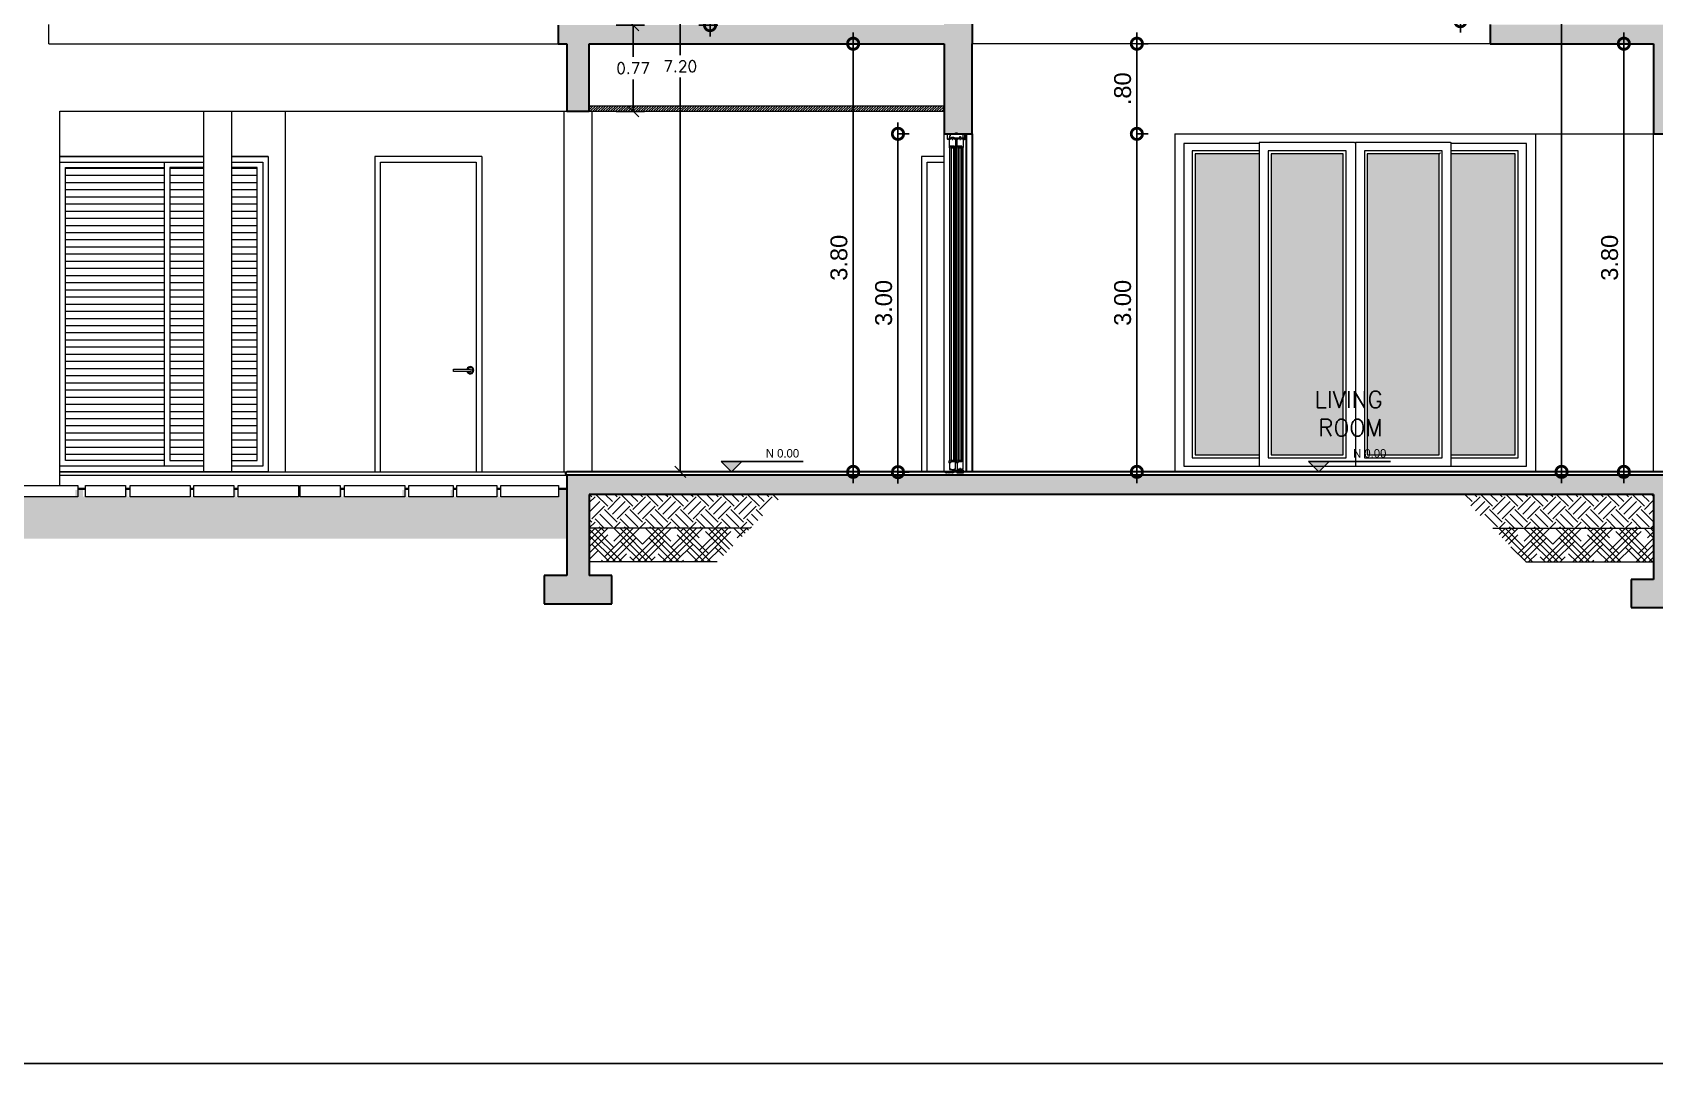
# Model space of a CAD drawing. Header units: metres. Extents: x -44 to 358, y -286 to 66.
# Drawn here: x 79.37 to 93.77, y -58.51 to -49.36 of the extents above; entities that cross this region are included whole.
import ezdxf

# ---------------------------------------------------------------- set-up
doc = ezdxf.new("R2010")
doc.units = ezdxf.units.M
doc.header["$LTSCALE"] = 0.3
doc.header["$PDMODE"] = 3
doc.linetypes.add('CONTINU', pattern=[0])
for name, color, linetype, lineweight in [('A-FLOR', 253, 'Continuous', 0), ('A-WALL', 7, 'Continuous', 30), ('corte', 7, 'Continuous', 30), ('PLF 01', 252, 'Continuous', 9), ('SE-2', 252, 'Continuous', 9), ('SE-3', 253, 'Continuous', 5)]:
    doc.layers.add(name, color=color, linetype=linetype, lineweight=lineweight)
for name, color, linetype in [('DIMENSIONES', 7, 'Continuous'), ('DIMTEXTO', 4, 'Continuous'), ('TEXTOS', 4, 'Continuous')]:
    doc.layers.add(name, color=color, linetype=linetype)
doc.layers.add('PUERTA', color=2, linetype='Continuous', plot=False)
doc.layers.add('RELLENO SECCION', color=8, linetype='Continuous', lineweight=0, transparency=0.4)
doc.styles.add('ESC100-2mm', font='arial.ttf', dxfattribs={"height": 0.15})
doc.styles.add('SMPLEX', font='simplex.shx')
doc.dimstyles.new('DIM-50', dxfattribs={"dimscale": 0.5, "dimtxt": 0.2, "dimasz": 0.2, "dimexe": 0.2, "dimexo": 0.2, "dimgap": 0.1, "dimtad": 0, "dimtih": 1, "dimtoh": 1, "dimzin": 0, "dimdsep": 46, "dimtxsty": 'SMPLEX', "dimblk1": 'OBLIQUE', "dimblk2": 'OBLIQUE', "dimsah": 1, "dimcen": 0.2, "dimclrd": 4, "dimclre": 4, "dimclrt": 4, "dimadec": 0, "dimazin": 0, "dimtfac": 1, "dimtmove": 0, "dimatfit": 3, "dimldrblk": 'OPEN30', "dimfxl": 0.3, "dimfxlon": 1, "dimtfill": 1, "dimtolj": 1, "dimtzin": 0, "dimarcsym": 0})
doc.dimstyles.new('DIMS100', dxfattribs={"dimtxt": 0.15, "dimasz": 0.2, "dimexe": 0.1, "dimexo": 0.1, "dimgap": 0.05, "dimtad": 2, "dimzin": 4, "dimdsep": 46, "dimtxsty": 'ESC100-2mm', "dimblk": 'DOTSMALL', "dimcen": 0.1, "dimdle": 0.1, "dimclrd": 256, "dimclre": 256, "dimclrt": 1, "dimadec": 0, "dimazin": 0, "dimtfac": 1, "dimtix": 1, "dimtmove": 2, "dimatfit": 3, "dimfxl": 1, "dimtolj": 1, "dimtzin": 0, "dimlwd": -1, "dimarcsym": 0})
pattern_1 = [(45, (-938.961473, -48.96231), (0.0841899011, 0.1403165019), [0.635, -0.3175]), (135, (-938.961473, -48.96231), (0.0841899011, -0.1403165019), [0.635, -0.3175])]
pattern_2 = [(45, (-938.96147, -48.96231), (1e-17, 0.224506403), [0.15875, -0.15875]), (45, (-939.00357, -48.92021), (1e-17, 0.224506403), [0.15875, -0.15875]), (45, (-939.04566, -48.87812), (1e-17, 0.224506403), [0.15875, -0.15875]), (135, (-939.04566, -48.85006), (-0.224506403, 1e-17), [0.15875, -0.15875]), (135, (-939.00357, -48.80796), (-0.224506403, 1e-17), [0.15875, -0.15875]), (135, (-938.96147, -48.76587), (-0.224506403, 1e-17), [0.15875, -0.15875])]

# ---------------------------------------------------------------- blocks, each defined once
blk = doc.blocks.new('Fenton Door Base01')
blk.add_lwpolyline([(50, 66), (50, 58), (54, 57), (54, 1), (52, 0), (47, 0), (47, 6), (44, 6), (44, 0), (10, 0), (10, 6), (7, 6), (7, 0), (1, 0), (0, 1), (0, 82), (1, 84), (9, 86), (10, 86), (11, 86), (11, 68), (34, 68), (50, 66)], close=True)
blk = doc.blocks.new('Fenton Door Base02')
blk.add_lwpolyline([(24, 0), (10, 0), (10, 6), (7, 6), (7, 0), (1, 0), (0, 1), (0, 82), (1, 84), (9, 86), (10, 86), (11, 86), (11, 68), (34, 68), (50, 66), (50, 58), (54, 57), (54, 1), (52, 0), (47, 0), (47, 6), (44, 6), (44, 0), (30, 0), (30, 10), (24, 10)], close=True)
blk = doc.blocks.new('Fenton Door Jamb03')
blk.add_lwpolyline([(84, 1), (86, 9), (86, 10), (86, 11), (68, 11), (68, 52), (67, 54), (1, 54), (0, 52), (0, 47), (6, 47), (6, 44), (0, 44), (0, 30), (10, 30), (10, 24), (0, 24), (0, 10), (6, 10), (6, 7), (0, 7), (0, 1), (1, 0), (82, 0)], close=True)
blk = doc.blocks.new('Fenton Bead')
at = {"color": 7}
blk.add_lwpolyline([(2, 12, -0.341999), (0, 11), (0, 11), (0, 1), (1, 0), (18, 0), (18, 0), (15, 13, 0.339454), (13, 14), (4, 14, 0.341999)], format="xyb", close=True, dxfattribs=at)
blk = doc.blocks.new('Fenton Door Drip')
at = {"ltscale": 20}
blk.add_lwpolyline([(19, -9), (19, -22, -0.414138), (17, -24), (15, -24, -0.414214), (14, -22), (14, -17), (0, -15), (0, 0), (15, -4, -0.339454)], format="xyb", close=True, dxfattribs=at)
blk = doc.blocks.new('Fenton Casing Head')
blk.add_lwpolyline([(54, 34), (54, 30), (66, 30), (66, 34), (118, 34), (120, 33), (120, 26), (114, 26), (114, 14), (120, 14), (120, 2), (118, 0), (102, 0), (102, 4), (83, 4), (83, 0), (30, 0), (30, 10), (24, 10), (24, 0), (2, 0), (0, 2), (0, 33), (2, 34), (54, 34)])
blk = doc.blocks.new('Fenton Casing Head Strip')
blk.add_lwpolyline([(16, 16), (0, 19), (0, 12), (-4, 12), (-4, 0), (0, 0), (0, -15), (4, -15), (11, -30, 0.802585), (17, -28), (17, 15)], format="xyb", close=True)
blk = doc.blocks.new('INDI.PISO')
blk.add_hatch(color=256).paths.add_polyline_path([(0, 0), (0.183, 0), (0.092, -0.092)])
blk.add_line((0.183, 0), (0.728, 0))
blk.add_lwpolyline([(0, 0), (0.183, 0), (0.092, -0.092), (0, 0)])
blk = doc.blocks.new('_DotSmall')
at = {"layer": 'PUERTA', "color": 0, "linetype": 'Continuous', "const_width": 0.5}
blk.add_lwpolyline([(-0.0625, 0, 1), (0.0625, 0, 1)], format="xyb", close=True, dxfattribs=at)
blk = doc.blocks.new('*D1069')
at = {"layer": 'DEFPOINTS', "color": 0, "transparency": 16777216}
for p in [(340.356, 29.127), (340.341, 25.327), (340.356, 25.327)]:
    blk.add_point(p, dxfattribs=at)
at = {"layer": 'DIMENSIONES', "transparency": 16777216}
blk.add_line((340.341, 29.227), (340.341, 25.227), dxfattribs=at)
at = {"layer": 'DIMENSIONES', "transparency": 16777216, "xscale": 0.2, "yscale": 0.2, "zscale": 0.2}
for p, rotation in [((340.341, 29.127), 90), ((340.341, 25.327), 270)]:
    blk.add_blockref('_DotSmall', p, dxfattribs=dict(at, rotation=rotation))
at = {"layer": 'DIMENSIONES', "color": 5, "transparency": 16777216, "insert": (340.215, 27.227), "char_height": 0.15, "attachment_point": 5, "rotation": 90, "style": 'ESC100-2mm'}
blk.add_mtext('\\A1;3.80', dxfattribs=at)
blk = doc.blocks.new('*D1073')
at = {"layer": 'DEFPOINTS', "color": 0, "transparency": 16777216}
for p in [(334.555, 28.327), (333.896, 25.324), (334.269, 25.324)]:
    blk.add_point(p, dxfattribs=at)
at = {"layer": 'DIMENSIONES', "transparency": 16777216}
blk.add_line((333.896, 28.427), (333.896, 25.224), dxfattribs=at)
at = {"layer": 'DIMENSIONES', "lineweight": -2, "transparency": 16777216}
for p, q in [((333.996, 28.327), (333.896, 28.327)), ((333.996, 25.324), (333.896, 25.324))]:
    blk.add_line(p, q, dxfattribs=at)
at = {"layer": 'DIMENSIONES', "transparency": 16777216, "xscale": 0.2, "yscale": 0.2, "zscale": 0.2}
for p, rotation in [((333.896, 28.327), 90), ((333.896, 25.324), 270)]:
    blk.add_blockref('_DotSmall', p, dxfattribs=dict(at, rotation=rotation))
at = {"layer": 'DIMENSIONES', "color": 5, "transparency": 16777216, "insert": (333.769, 26.826), "char_height": 0.15, "attachment_point": 5, "rotation": 90, "style": 'ESC100-2mm'}
blk.add_mtext('\\A1;3.00', dxfattribs=at)
blk = doc.blocks.new('*D1074')
at = {"layer": 'DEFPOINTS', "color": 0, "transparency": 16777216}
for p in [(333.498, 29.127), (333.498, 25.327), (333.498, 25.327)]:
    blk.add_point(p, dxfattribs=at)
at = {"layer": 'DIMENSIONES', "transparency": 16777216}
blk.add_line((333.498, 29.227), (333.498, 25.227), dxfattribs=at)
at = {"layer": 'DIMENSIONES', "transparency": 16777216, "xscale": 0.2, "yscale": 0.2, "zscale": 0.2}
for p, rotation in [((333.498, 29.127), 90), ((333.498, 25.327), 270)]:
    blk.add_blockref('_DotSmall', p, dxfattribs=dict(at, rotation=rotation))
at = {"layer": 'DIMENSIONES', "color": 5, "transparency": 16777216, "insert": (333.372, 27.227), "char_height": 0.15, "attachment_point": 5, "rotation": 90, "style": 'ESC100-2mm'}
blk.add_mtext('\\A1;3.80', dxfattribs=at)
blk = doc.blocks.new('*D1076')
at = {"layer": 'DEFPOINTS', "color": 0, "transparency": 16777216}
for p in [(340.807, 35.732), (339.926, 25.327), (352.73, 25.327)]:
    blk.add_point(p, dxfattribs=at)
at = {"layer": 'DIMENSIONES', "lineweight": -2, "transparency": 16777216}
for p, q in [((352.63, 35.732), (352.73, 35.732)), ((352.63, 25.327), (352.73, 25.327))]:
    blk.add_line(p, q, dxfattribs=at)
at = {"layer": 'DIMENSIONES', "transparency": 16777216}
blk.add_line((352.73, 35.832), (352.73, 25.227), dxfattribs=at)
at = {"layer": 'DIMENSIONES', "transparency": 16777216, "xscale": 0.2, "yscale": 0.2, "zscale": 0.2}
for p, rotation in [((352.73, 35.732), 90), ((352.73, 25.327), 270)]:
    blk.add_blockref('_DotSmall', p, dxfattribs=dict(at, rotation=rotation))
at = {"layer": 'DIMENSIONES', "color": 5, "transparency": 16777216, "insert": (352.857, 30.529), "char_height": 0.15, "attachment_point": 5, "rotation": 90, "style": 'ESC100-2mm'}
blk.add_mtext('\\A1;10.40', dxfattribs=at)
blk = doc.blocks.new('*D1077')
at = {"layer": 'DEFPOINTS', "color": 0, "transparency": 16777216}
for p in [(339.878, 35.582), (339.788, 25.327), (339.878, 25.327)]:
    blk.add_point(p, dxfattribs=at)
at = {"layer": 'DIMENSIONES', "transparency": 16777216}
blk.add_line((339.788, 35.682), (339.788, 25.227), dxfattribs=at)
at = {"layer": 'DIMENSIONES', "transparency": 16777216, "xscale": 0.2, "yscale": 0.2, "zscale": 0.2}
for p, rotation in [((339.788, 35.582), 90), ((339.788, 25.327), 270)]:
    blk.add_blockref('_DotSmall', p, dxfattribs=dict(at, rotation=rotation))
at = {"layer": 'DIMENSIONES', "color": 5, "transparency": 16777216, "insert": (339.662, 30.454), "char_height": 0.15, "attachment_point": 5, "rotation": 90, "style": 'ESC100-2mm'}
blk.add_mtext('\\A1;10.25', dxfattribs=at)
blk = doc.blocks.new('*D1087')
at = {"layer": 'DEFPOINTS', "color": 0, "transparency": 16777216}
for p in [(339.246, 30.227), (338.89, 29.327), (339.246, 29.327)]:
    blk.add_point(p, dxfattribs=at)
at = {"layer": 'DIMENSIONES', "transparency": 16777216}
blk.add_line((338.89, 30.327), (338.89, 29.227), dxfattribs=at)
at = {"layer": 'DIMENSIONES', "lineweight": -2, "transparency": 16777216}
for p, q in [((338.99, 30.227), (338.89, 30.227)), ((338.99, 29.327), (338.89, 29.327))]:
    blk.add_line(p, q, dxfattribs=at)
at = {"layer": 'DIMENSIONES', "transparency": 16777216, "xscale": 0.2, "yscale": 0.2, "zscale": 0.2}
for p, rotation in [((338.89, 30.227), 90), ((338.89, 29.327), 270)]:
    blk.add_blockref('_DotSmall', p, dxfattribs=dict(at, rotation=rotation))
at = {"layer": 'DIMENSIONES', "color": 5, "transparency": 16777216, "insert": (338.764, 29.777), "char_height": 0.15, "attachment_point": 5, "rotation": 90, "style": 'ESC100-2mm'}
blk.add_mtext('\\A1;.90', dxfattribs=at)
blk = doc.blocks.new('*D1089')
at = {"layer": 'DEFPOINTS', "color": 0, "transparency": 16777216}
for p in [(336.355, 28.327), (336.017, 25.327), (336.355, 25.327)]:
    blk.add_point(p, dxfattribs=at)
at = {"layer": 'DIMENSIONES', "transparency": 16777216}
blk.add_line((336.017, 28.427), (336.017, 25.227), dxfattribs=at)
at = {"layer": 'DIMENSIONES', "lineweight": -2, "transparency": 16777216}
for p, q in [((336.117, 28.327), (336.017, 28.327)), ((336.117, 25.327), (336.017, 25.327))]:
    blk.add_line(p, q, dxfattribs=at)
at = {"layer": 'DIMENSIONES', "transparency": 16777216, "xscale": 0.2, "yscale": 0.2, "zscale": 0.2}
for p, rotation in [((336.017, 28.327), 90), ((336.017, 25.327), 270)]:
    blk.add_blockref('_DotSmall', p, dxfattribs=dict(at, rotation=rotation))
at = {"layer": 'DIMENSIONES', "color": 5, "transparency": 16777216, "insert": (335.891, 26.827), "char_height": 0.15, "attachment_point": 5, "rotation": 90, "style": 'ESC100-2mm'}
blk.add_mtext('\\A1;3.00', dxfattribs=at)
blk = doc.blocks.new('*D1090')
at = {"layer": 'DEFPOINTS', "color": 0, "transparency": 16777216}
for p in [(336.017, 29.127), (336.355, 29.127), (336.355, 28.327)]:
    blk.add_point(p, dxfattribs=at)
at = {"layer": 'DIMENSIONES', "transparency": 16777216}
blk.add_line((336.017, 28.227), (336.017, 29.227), dxfattribs=at)
at = {"layer": 'DIMENSIONES', "lineweight": -2, "transparency": 16777216}
for p, q in [((336.117, 29.127), (336.017, 29.127)), ((336.117, 28.327), (336.017, 28.327))]:
    blk.add_line(p, q, dxfattribs=at)
at = {"layer": 'DIMENSIONES', "transparency": 16777216, "xscale": 0.2, "yscale": 0.2, "zscale": 0.2}
for p, rotation in [((336.017, 29.127), 90), ((336.017, 28.327), 270)]:
    blk.add_blockref('_DotSmall', p, dxfattribs=dict(at, rotation=rotation))
at = {"layer": 'DIMENSIONES', "color": 5, "transparency": 16777216, "insert": (335.891, 28.727), "char_height": 0.15, "attachment_point": 5, "rotation": 90, "style": 'ESC100-2mm'}
blk.add_mtext('\\A1;.80', dxfattribs=at)
blk = doc.blocks.new('*D1093')
at = {"layer": 'DEFPOINTS', "color": 0, "transparency": 16777216}
for p in [(332.227, 32.527), (332.353, 32.527), (332.395, 29.292)]:
    blk.add_point(p, dxfattribs=at)
at = {"layer": 'DIMENSIONES', "transparency": 16777216}
blk.add_line((332.227, 29.192), (332.227, 32.627), dxfattribs=at)
at = {"layer": 'DIMENSIONES', "lineweight": -2, "transparency": 16777216}
for p, q in [((332.253, 32.527), (332.127, 32.527)), ((332.295, 29.292), (332.127, 29.292))]:
    blk.add_line(p, q, dxfattribs=at)
at = {"layer": 'DIMENSIONES', "transparency": 16777216, "xscale": 0.2, "yscale": 0.2, "zscale": 0.2}
for p, rotation in [((332.227, 32.527), 90), ((332.227, 29.292), 270)]:
    blk.add_blockref('_DotSmall', p, dxfattribs=dict(at, rotation=rotation))
at = {"layer": 'DIMENSIONES', "color": 1, "transparency": 16777216, "insert": (332.101, 30.909), "char_height": 0.15, "attachment_point": 5, "rotation": 90, "style": 'ESC100-2mm'}
blk.add_mtext('\\A1;3.23', dxfattribs=at)
blk = doc.blocks.new('_OBLIQUE')
at = {"color": 0, "linetype": 'ByBlock'}
blk.add_line((-0.5, -0.5), (0.5, 0.5), dxfattribs=at)
blk = doc.blocks.new('*D1612')
at = {"layer": 'DEFPOINTS', "color": 0, "ltscale": 0.2, "transparency": 16777216}
for p in [(84.216, -49.294), (84.705, -49.294), (84.216, -50.059)]:
    blk.add_point(p, dxfattribs=at)
at = {"layer": 'DIMENSIONES', "color": 4, "lineweight": -2, "ltscale": 0.2, "transparency": 16777216}
for p, q in [((84.555, -49.294), (84.805, -49.294)), ((84.705, -49.294), (84.705, -49.576)), ((84.705, -50.059), (84.705, -49.776)), ((84.555, -50.059), (84.805, -50.059))]:
    blk.add_line(p, q, dxfattribs=at)
at = {"layer": 'DIMENSIONES', "color": 4, "lineweight": -2, "ltscale": 0.2, "transparency": 16777216, "xscale": 0.1, "yscale": 0.1, "zscale": 0.1}
for p, rotation in [((84.705, -49.294), 90), ((84.705, -50.059), 270)]:
    blk.add_blockref('_OBLIQUE', p, dxfattribs=dict(at, rotation=rotation))
at = {"layer": 'DIMENSIONES', "color": 4, "ltscale": 0.2, "transparency": 16777216, "insert": (84.705, -49.676), "char_height": 0.1, "attachment_point": 5, "style": 'SMPLEX', "bg_fill": 3, "box_fill_scale": 1.1, "bg_fill_color": 256, "bg_fill_true_color": 13158600, "bg_fill_transparency": 0}
blk.add_mtext('\\A1;0.77', dxfattribs=at)
blk = doc.blocks.new('_Open30')
at = {"color": 0, "lineweight": -2}
for p, q in [((-1, 0.27), (0, 0)), ((0, 0), (-1, -0.27)), ((0, 0), (-1, 0))]:
    blk.add_line(p, q, dxfattribs=at)
blk = doc.blocks.new('*D2229')
at = {"layer": 'DEFPOINTS', "color": 0, "ltscale": 0.2, "transparency": 16777216}
for p in [(85.659, -46.059), (85.124, -53.259), (85.659, -53.259)]:
    blk.add_point(p, dxfattribs=at)
at = {"layer": 'DIMENSIONES', "color": 4, "lineweight": -2, "ltscale": 0.2, "transparency": 16777216}
for p, q in [((85.274, -46.059), (85.024, -46.059)), ((85.124, -46.059), (85.124, -49.559)), ((85.124, -53.259), (85.124, -49.759)), ((85.274, -53.259), (85.024, -53.259))]:
    blk.add_line(p, q, dxfattribs=at)
at = {"layer": 'DIMENSIONES', "color": 4, "lineweight": -2, "ltscale": 0.2, "transparency": 16777216, "xscale": 0.1, "yscale": 0.1, "zscale": 0.1}
for p, rotation in [((85.124, -46.059), 90), ((85.124, -53.259), 270)]:
    blk.add_blockref('_OBLIQUE', p, dxfattribs=dict(at, rotation=rotation))
at = {"layer": 'DIMENSIONES', "color": 4, "ltscale": 0.2, "transparency": 16777216, "insert": (85.124, -49.659), "char_height": 0.1, "attachment_point": 5, "style": 'SMPLEX', "bg_fill": 3, "box_fill_scale": 1.1, "bg_fill_color": 256, "bg_fill_true_color": 13158600, "bg_fill_transparency": 0}
blk.add_mtext('\\A1;7.20', dxfattribs=at)
blk = doc.blocks.new('A$Cc7007afc')
at = {"layer": 'PLF 01'}
h = blk.add_hatch(dxfattribs=at)
h.set_pattern_fill('LINE', color=256, scale=0.005, angle=45)
h.set_pattern_definition([(45, (-549.409452, -65.344585), (-0.01122532015, 0.01122532015), [])])
h.paths.add_polyline_path([(27.048, 5.563), (27.048, 5.513), (30.198, 5.513), (30.198, 5.563)])
at = {"layer": 'RELLENO SECCION', "linetype": 'CONTINU', "transparency": 33554495}
h = blk.add_hatch(color=256, dxfattribs=at)
h.dxf.hatch_style = 1
h.paths.add_polyline_path([(36.916, 12.718), (34.907, 12.718), (30.269, 10.04), (29.295, 9.723), (29.295, 9.513), (29.445, 9.513), (29.445, 9.614), (30.198, 9.859), (30.198, 9.513), (27.048, 9.513), (27.048, 9.713), (26.848, 9.713), (26.848, 9.513), (26.773, 9.513), (26.773, 9.313), (26.848, 9.313), (26.848, 9.113), (27.048, 9.113), (27.048, 9.313), (30.198, 9.313), (30.198, 9.113), (30.318, 9.113), (30.323, 9.113), (30.336, 9.113), (30.448, 9.113), (30.448, 9.97), (34.947, 12.568), (36.498, 12.568), (36.498, 9.113), (36.584, 9.113), (36.584, 9.122), (36.596, 9.122), (36.698, 9.113), (36.698, 12.568), (36.876, 12.568), (41.398, 9.957), (41.398, 9.213), (41.648, 9.213), (41.648, 9.874), (42.448, 9.614), (42.448, 9.513), (42.598, 9.513), (42.598, 9.723), (41.464, 10.092)])
h.paths.add_polyline_path([(41.775, 6.283), (35.048, 6.283), (35.048, 6.113), (36.498, 6.113), (36.498, 5.313), (36.584, 5.313), (36.584, 5.313), (36.588, 5.313), (36.596, 5.313), (36.698, 5.313), (36.698, 6.113), (41.398, 6.113), (41.398, 5.513), (41.648, 5.513), (41.648, 6.113), (41.775, 6.113)])
h = blk.add_hatch(color=256, dxfattribs=at)
h.dxf.hatch_style = 1
h.paths.add_polyline_path([(30.448, 7.11), (30.198, 7.113), (30.198, 7.11), (30.198, 6.278), (26.773, 6.278), (26.773, 6.113), (26.848, 6.113), (26.848, 5.513), (27.048, 5.513), (27.048, 6.113), (30.198, 6.113), (30.198, 5.313), (30.301, 5.313), (30.301, 5.322), (30.313, 5.322), (30.313, 5.313), (30.448, 5.313), (30.448, 6.113)])
h = blk.add_hatch(color=256, dxfattribs=at)
h.dxf.hatch_style = 1
h.paths.add_polyline_path([(36.498, 2.113), (36.498, 1.358), (36.298, 1.358), (36.298, 1.108), (36.898, 1.108), (36.898, 1.358), (36.698, 1.358), (36.698, 2.283), (26.848, 2.283), (26.848, 1.393), (26.648, 1.393), (26.648, 1.143), (27.248, 1.143), (27.248, 1.393), (27.048, 1.393), (27.048, 2.113)])
at = {"layer": 'SE-2'}
h = blk.add_hatch(dxfattribs=at)
h.set_pattern_fill('EARTH', color=256, scale=0.025, angle=45)
h.set_pattern_definition([(45, (20.12307, 1.93556), (0, 0.2245064), [0.15875, -0.15875]), (45, (20.08097, 1.97765), (0, 0.2245064), [0.15875, -0.15875]), (45, (20.03888, 2.01975), (0, 0.2245064), [0.15875, -0.15875]), (135, (20.03888, 2.04781), (-0.2245064, 0), [0.15875, -0.15875]), (135, (20.08097, 2.0899), (-0.2245064, 0), [0.15875, -0.15875]), (135, (20.12307, 2.132), (-0.2245064, 0), [0.15875, -0.15875])])
h.paths.add_polyline_path([(26.226, 2.151), (26.226, 2.092), (25.848, 2.092), (25.848, 2.151), (25.816, 2.151), (25.816, 2.092), (25.423, 2.092), (25.423, 2.151), (25.388, 2.151), (25.388, 2.092), (24.852, 2.092), (24.852, 2.151), (24.837, 2.151), (24.837, 2.092), (23.907, 2.092), (23.907, 2.151), (23.892, 2.151), (23.892, 2.092), (23.514, 2.092), (23.514, 2.151), (23.505, 2.151), (23.505, 2.092), (22.946, 2.092), (22.946, 2.151), (22.931, 2.151), (22.931, 2.092), (22.553, 2.092), (22.553, 2.151), (22.484, 2.151), (22.484, 2.092), (21.948, 2.092), (21.948, 2.151), (21.933, 2.151), (21.933, 2.092), (21.555, 2.092), (21.555, 2.151), (21.547, 2.151), (21.547, 2.092), (21.153, 2.092), (21.153, 2.151), (21.118, 2.151), (21.118, 2.092), (20.559, 2.092), (20.559, 2.151), (20.544, 2.151), (20.544, 2.092), (19.614, 2.092), (19.614, 2.151), (19.599, 2.151), (19.599, 2.092), (19.221, 2.092), (19.221, 2.151), (19.212, 2.151), (19.212, 2.092), (18.653, 2.092), (18.653, 2.151), (18.638, 2.151), (18.638, 2.092), (18.26, 2.092), (18.26, 2.151), (18.246, 2.151), (18.246, 2.092), (16.321, 2.092), (16.321, 2.151), (16.283, 2.151), (16.283, 2.092), (14.57, 2.092), (14.57, 2.113), (14.248, 2.113), (14.248, 2.092), (14.248, 1.721), (26.848, 1.721), (26.848, 2.151), (26.777, 2.151), (26.777, 2.092), (26.241, 2.092), (26.241, 2.151)])
h = blk.add_hatch(dxfattribs=at)
h.set_pattern_fill('EARTH', color=256, scale=0.025, angle=45)
h.set_pattern_definition(pattern_2)
h.paths.add_polyline_path([(28.771, 2.113), (27.048, 2.113), (27.048, 1.813), (28.477, 1.813)])
h = blk.add_hatch(dxfattribs=at)
h.set_pattern_fill('EARTH', color=256, scale=0.025, angle=45)
h.set_pattern_definition(pattern_2)
h.paths.add_polyline_path([(34.776, 2.113), (36.498, 2.113), (36.498, 1.813), (35.07, 1.813)])
h = blk.add_hatch(dxfattribs=at)
h.set_pattern_fill('HOUND', color=256, scale=0.025, angle=45)
h.set_pattern_definition(pattern_1)
h.paths.add_polyline_path([(28.477, 1.813), (27.048, 1.813), (27.048, 1.513), (28.183, 1.513)])
h = blk.add_hatch(dxfattribs=at)
h.set_pattern_fill('HOUND', color=256, scale=0.025, angle=45)
h.set_pattern_definition(pattern_1)
h.paths.add_polyline_path([(35.07, 1.813), (36.498, 1.813), (36.498, 1.513), (35.364, 1.513)])
at = {"layer": 'SE-3', "transparency": 33554572}
h = blk.add_hatch(color=256, dxfattribs=at)
h.dxf.hatch_style = 1
h.set_gradient(color1=(202, 249, 252), color2=(229, 255, 255), tint=1, name='CYLINDER')
h.paths.add_polyline_path([(32.995, 5.135), (32.428, 5.135), (32.428, 2.464), (32.995, 2.464)])
h.paths.add_polyline_path([(33.102, 2.464), (33.742, 2.464), (33.742, 5.135), (33.102, 5.135)])
h.paths.add_polyline_path([(33.956, 2.464), (34.595, 2.464), (34.595, 5.135), (33.956, 5.135)])
h.paths.add_polyline_path([(34.702, 2.464), (35.27, 2.464), (35.27, 5.135), (34.702, 5.135)])
at = {"layer": 'SE-3'}
h = blk.add_hatch(dxfattribs=at)
h.set_pattern_fill('ANSI31', color=256, scale=0.02, angle=135)
h.set_pattern_definition([(180, (-400.28702, -56.40488), (0, -0.0635), [])])
h.paths.add_polyline_path([(22.398, 5.013), (23.273, 5.013), (23.273, 2.413), (22.398, 2.413)])
h = blk.add_hatch(dxfattribs=at)
h.set_pattern_fill('ANSI31', color=256, scale=0.02, angle=135)
h.set_pattern_definition([(180, (-399.894035, -56.40488), (0, -0.0635), [])])
h.paths.add_polyline_path([(23.323, 5.013), (23.623, 5.013), (23.623, 2.413), (23.323, 2.413)])
h = blk.add_hatch(dxfattribs=at)
h.set_pattern_fill('ANSI31', color=256, scale=0.02, angle=135)
h.set_pattern_definition([(180, (-399.419035, -56.40488), (0, -0.0635), [])])
h.paths.add_polyline_path([(23.873, 5.013), (24.098, 5.013), (24.098, 2.413), (23.873, 2.413)])
at = {"layer": 'A-FLOR'}
for p, q in [((35.048, 6.113), (30.448, 6.113)), ((22.348, 2.313), (23.853, 2.313)), ((23.853, 2.313), (26.848, 2.313)), ((22.348, 2.283), (23.853, 2.283)), ((23.853, 2.283), (26.848, 2.283))]:
    blk.add_line(p, q, dxfattribs=at)
at = {"layer": 'A-FLOR', "lineweight": 35}
for p, q in [((22.576, 2.163), (22.507, 2.163)), ((22.97, 2.163), (22.931, 2.163)), ((23.537, 2.163), (23.505, 2.163)), ((23.93, 2.163), (23.892, 2.163)), ((24.482, 2.163), (24.466, 2.163)), ((24.875, 2.163), (24.837, 2.163)), ((25.446, 2.163), (25.411, 2.163)), ((25.871, 2.163), (25.839, 2.163)), ((26.264, 2.163), (26.226, 2.163)), ((26.848, 2.163), (26.775, 2.163))]:
    blk.add_line(p, q, dxfattribs=at)
at = {"layer": 'A-WALL'}
for p, q in [((30.398, 2.313), (30.398, 5.313)), ((30.448, 5.313), (30.448, 2.313))]:
    blk.add_line(p, q, dxfattribs=at)
at = {"layer": 'corte'}
for p, q in [((30.448, 7.11), (30.448, 6.113)), ((26.773, 6.278), (26.773, 6.113)), ((35.048, 6.283), (35.048, 6.113)), ((26.773, 6.113), (26.848, 6.113)), ((26.848, 6.113), (26.848, 5.513)), ((27.048, 6.113), (30.198, 6.113)), ((27.048, 5.513), (27.048, 6.113)), ((30.198, 6.113), (30.198, 5.313)), ((30.448, 5.313), (30.448, 6.113)), ((35.048, 6.113), (36.498, 6.113)), ((36.498, 6.113), (36.498, 5.313)), ((26.848, 5.513), (27.048, 5.513)), ((30.198, 5.513), (30.198, 5.563)), ((30.198, 5.313), (30.448, 5.313)), ((36.498, 5.313), (36.698, 5.313)), ((36.698, 2.313), (26.848, 2.313)), ((36.698, 2.283), (26.848, 2.283)), ((26.848, 2.283), (26.848, 1.393)), ((36.498, 2.113), (27.048, 2.113)), ((27.048, 2.113), (27.048, 1.393)), ((36.498, 2.113), (36.498, 1.358)), ((26.848, 1.393), (26.648, 1.393)), ((26.648, 1.393), (26.648, 1.143)), ((27.248, 1.393), (27.048, 1.393)), ((27.248, 1.143), (27.248, 1.393)), ((36.498, 1.358), (36.298, 1.358)), ((36.298, 1.358), (36.298, 1.108)), ((26.648, 1.143), (27.248, 1.143)), ((36.298, 1.108), (36.898, 1.108))]:
    blk.add_line(p, q, dxfattribs=at)
blk.add_arc((26.851, 2.298), 0.0152, 99.4597, 260.5403, dxfattribs=at)
at = {"layer": 'PLF 01'}
for p, q in [((27.048, 5.563), (30.198, 5.563)), ((27.048, 5.513), (30.198, 5.513))]:
    blk.add_line(p, q, dxfattribs=at)
at = {"layer": 'SE-2'}
for p, q in [((22.348, 5.513), (23.644, 5.513)), ((22.348, 2.192), (22.348, 5.513)), ((23.623, 5.513), (23.623, 2.313)), ((23.623, 5.513), (26.848, 5.513)), ((23.873, 2.313), (23.873, 5.513)), ((26.823, 5.513), (26.823, 2.313)), ((27.073, 2.313), (27.073, 5.513)), ((30.246, 5.192), (30.246, 2.415)), ((30.263, 5.205), (30.287, 5.2)), ((30.287, 5.205), (30.263, 5.2)), ((30.265, 5.2), (30.285, 5.194)), ((30.285, 5.2), (30.265, 5.194)), ((30.301, 5.191), (30.301, 2.415)), ((30.312, 5.192), (30.312, 2.415)), ((30.329, 5.205), (30.353, 5.2)), ((30.353, 5.205), (30.329, 5.2)), ((30.331, 5.2), (30.351, 5.194)), ((30.351, 5.2), (30.331, 5.194)), ((30.367, 2.415), (30.367, 5.191)), ((32.248, 5.313), (36.498, 5.313)), ((32.249, 2.312), (32.249, 5.312)), ((30.263, 2.401), (30.287, 2.406)), ((30.287, 2.401), (30.263, 2.406)), ((30.265, 2.406), (30.285, 2.412)), ((30.285, 2.406), (30.265, 2.412)), ((30.329, 2.401), (30.353, 2.406)), ((30.353, 2.401), (30.329, 2.406)), ((30.331, 2.406), (30.351, 2.412)), ((30.351, 2.406), (30.331, 2.412)), ((28.477, 1.813, 0), (27.048, 1.813, 0)), ((35.07, 1.813, 0), (36.498, 1.813, 0)), ((28.183, 1.513, 0), (27.048, 1.513, 0)), ((35.364, 1.513, 0), (36.498, 1.513, 0))]:
    blk.add_line(p, q, dxfattribs=at)
for points in [[(30.261, 5.187), (30.261, 5.199), (30.26, 5.199), (30.26, 5.187)], [(30.265, 2.406), (30.265, 5.2), (30.261, 5.2), (30.261, 2.406)], [(30.263, 5.205), (30.263, 5.2), (30.287, 5.2), (30.287, 5.205)], [(30.265, 5.2), (30.265, 5.194), (30.285, 5.194), (30.285, 5.2)], [(30.265, 5.194), (30.265, 5.189), (30.285, 5.189), (30.285, 5.194)], [(30.285, 2.406), (30.285, 5.2), (30.289, 5.2), (30.289, 2.406)], [(30.29, 5.187), (30.29, 5.199), (30.289, 5.199), (30.289, 5.187)], [(30.301, 5.322), (30.313, 5.322), (30.313, 5.309), (30.301, 5.309)], [(30.327, 5.187), (30.327, 5.199), (30.326, 5.199), (30.326, 5.187)], [(30.331, 2.406), (30.331, 5.2), (30.327, 5.2), (30.327, 2.406)], [(30.329, 5.205), (30.329, 5.2), (30.353, 5.2), (30.353, 5.205)], [(30.331, 5.2), (30.331, 5.194), (30.351, 5.194), (30.351, 5.2)], [(30.331, 5.194), (30.331, 5.189), (30.351, 5.189), (30.351, 5.194)], [(30.351, 2.406), (30.351, 5.2), (30.355, 5.2), (30.355, 2.406)], [(30.356, 5.187), (30.356, 5.199), (30.355, 5.199), (30.355, 5.187)], [(30.261, 2.418), (30.261, 2.406), (30.26, 2.406), (30.26, 2.418)], [(30.263, 2.401), (30.263, 2.406), (30.287, 2.406), (30.287, 2.401)], [(30.265, 2.412), (30.265, 2.417), (30.285, 2.417), (30.285, 2.412)], [(30.265, 2.406), (30.265, 2.412), (30.285, 2.412), (30.285, 2.406)], [(30.29, 2.418), (30.29, 2.406), (30.289, 2.406), (30.289, 2.418)], [(30.337, 2.327), (30.337, 2.318), (30.343, 2.318), (30.343, 2.327), (30.367, 2.327), (30.367, 2.301), (30.316, 2.301), (30.316, 2.325), (30.328, 2.325), (30.328, 2.327)], [(30.327, 2.418), (30.327, 2.406), (30.326, 2.406), (30.326, 2.418)], [(30.329, 2.401), (30.329, 2.406), (30.353, 2.406), (30.353, 2.401)], [(30.331, 2.412), (30.331, 2.417), (30.351, 2.417), (30.351, 2.412)], [(30.331, 2.406), (30.331, 2.412), (30.351, 2.412), (30.351, 2.406)], [(30.343, 2.343), (30.337, 2.343), (30.337, 2.323), (30.343, 2.323)], [(30.356, 2.418), (30.356, 2.406), (30.355, 2.406), (30.355, 2.418)], [(22.507, 2.192), (22.507, 2.092), (21.971, 2.092), (21.971, 2.192)], [(22.931, 2.192), (22.931, 2.092), (22.576, 2.092), (22.576, 2.192)], [(23.505, 2.192), (23.505, 2.092), (22.97, 2.092), (22.97, 2.192)], [(23.892, 2.192), (23.892, 2.092), (23.537, 2.092), (23.537, 2.192)], [(24.466, 2.192), (24.466, 2.092), (23.93, 2.092), (23.93, 2.192)], [(24.837, 2.192), (24.837, 2.092), (24.482, 2.092), (24.482, 2.192)], [(25.411, 2.192), (25.411, 2.092), (24.875, 2.092), (24.875, 2.192)], [(25.839, 2.192), (25.839, 2.092), (25.446, 2.092), (25.446, 2.192)], [(26.226, 2.192), (26.226, 2.092), (25.871, 2.092), (25.871, 2.192)], [(26.775, 2.192), (26.775, 2.092), (26.264, 2.092), (26.264, 2.192)]]:
    blk.add_lwpolyline(points, close=True, dxfattribs=at)
blk.add_lwpolyline([(30.365, 5.279), (30.365, 5.278), (30.369, 5.278), (30.376, 5.263, 0.802585), (30.382, 5.264), (30.382, 5.307), (30.38, 5.309), (30.367, 5.311)], format="xyb", dxfattribs=at)
for points in [[(30.291, 2.311), (30.29, 2.312), (30.29, 2.311), (30.276, 2.303, 0.244051), (30.276, 2.302, -0.388176), (30.275, 2.301), (30.274, 2.301, -0.414214), (30.273, 2.302), (30.273, 2.303, 0.414214), (30.272, 2.304), (30.243, 2.304, 0.405973), (30.242, 2.303), (30.242, 2.302, -0.414214), (30.241, 2.301), (30.24, 2.301, -0.414214), (30.239, 2.302), (30.239, 2.303, 0.422502), (30.238, 2.303), (30.224, 2.303, 0.405973), (30.223, 2.302), (30.223, 2.302, -0.414214), (30.222, 2.301), (30.221, 2.301, -0.395103), (30.22, 2.302, 0.403281), (30.219, 2.303), (30.212, 2.303, -0.422502), (30.212, 2.303), (30.212, 2.31, 0.450766), (30.211, 2.311), (30.204, 2.31, 0.329829), (30.204, 2.309, -0.364332), (30.203, 2.309), (30.202, 2.309, -0.414214), (30.202, 2.309), (30.202, 2.31, -0.378582), (30.203, 2.311), (30.204, 2.312), (30.204, 2.312, -0.414214), (30.204, 2.312), (30.205, 2.312), (30.207, 2.312), (30.207, 2.312, -0.414214), (30.207, 2.312), (30.208, 2.312), (30.21, 2.312), (30.21, 2.313, -0.414214), (30.21, 2.313), (30.21, 2.312), (30.213, 2.313), (30.213, 2.313, -0.414214), (30.213, 2.313), (30.213, 2.313), (30.216, 2.313), (30.216, 2.313, -0.414214), (30.216, 2.313), (30.216, 2.313), (30.219, 2.313), (30.219, 2.314, -0.414214), (30.219, 2.314), (30.219, 2.314), (30.222, 2.314), (30.222, 2.314, -0.414214), (30.222, 2.314), (30.222, 2.314), (30.225, 2.314), (30.225, 2.314, -0.414214), (30.225, 2.314), (30.225, 2.314), (30.228, 2.315), (30.228, 2.315, -0.414214), (30.228, 2.315), (30.228, 2.315), (30.231, 2.315), (30.231, 2.315, -0.414214), (30.231, 2.315), (30.231, 2.315), (30.233, 2.315), (30.234, 2.316, -0.414214), (30.234, 2.316), (30.234, 2.315), (30.236, 2.316), (30.237, 2.316, -0.414214), (30.237, 2.316), (30.237, 2.316), (30.239, 2.316), (30.24, 2.316, -0.414214), (30.24, 2.316), (30.24, 2.316), (30.242, 2.316), (30.243, 2.317, -0.414214), (30.243, 2.317), (30.243, 2.316), (30.245, 2.317), (30.246, 2.317, -0.414214), (30.246, 2.317), (30.246, 2.317), (30.248, 2.317), (30.249, 2.317, -0.414214), (30.249, 2.317), (30.249, 2.317), (30.251, 2.317), (30.252, 2.318, -0.414214), (30.252, 2.318), (30.252, 2.318), (30.254, 2.318), (30.255, 2.318, -0.414214), (30.255, 2.318), (30.255, 2.318), (30.257, 2.318), (30.258, 2.318, -0.414214), (30.258, 2.319), (30.258, 2.318), (30.26, 2.319), (30.26, 2.319, -0.414214), (30.261, 2.319), (30.261, 2.319), (30.263, 2.319), (30.263, 2.319, -0.414214), (30.264, 2.319), (30.264, 2.319), (30.266, 2.319), (30.266, 2.32, -0.414214), (30.267, 2.32), (30.267, 2.319), (30.269, 2.32), (30.269, 2.32, -0.414214), (30.27, 2.32), (30.27, 2.32), (30.272, 2.32, 0.378407), (30.273, 2.321), (30.273, 2.322, 0.246831), (30.273, 2.323, -3.20714), (30.276, 2.323, 0.246102), (30.276, 2.322), (30.276, 2.316, 0.09863), (30.276, 2.316), (30.279, 2.308, 0.452928), (30.28, 2.308), (30.314, 2.327, -0.131652), (30.314, 2.327), (30.328, 2.327, -0.414214), (30.328, 2.327), (30.328, 2.326, -0.414214), (30.328, 2.326), (30.316, 2.326, 0.414214), (30.316, 2.325), (30.316, 2.302, -1), (30.314, 2.302), (30.314, 2.323, 0.57735), (30.313, 2.324)], [(30.214, 2.311, 0.378582), (30.214, 2.31), (30.214, 2.305, 0.424375), (30.214, 2.305), (30.275, 2.307, 0.523626), (30.276, 2.308), (30.272, 2.317, 0.337147), (30.271, 2.318)], [(30.276, 2.316), (30.276, 2.321), (30.27, 2.32), (30.247, 2.317), (30.247, 2.319), (30.313, 2.327), (30.28, 2.308, -0.452928), (30.28, 2.308)]]:
    blk.add_lwpolyline(points, format="xyb", close=True, dxfattribs=at)
at = {"layer": 'SE-3'}
for p, q in [((22.248, 6.113), (22.248, 6.283)), ((22.248, 6.113), (26.773, 6.113)), ((24.348, 5.513), (24.348, 2.313)), ((30.198, 2.31), (30.198, 5.313)), ((30.398, 5.313), (30.398, 2.31)), ((32.249, 5.312), (35.449, 5.312)), ((32.328, 5.227), (32.328, 2.364)), ((32.995, 5.227), (32.328, 5.227)), ((32.995, 5.235), (32.995, 2.364)), ((32.998, 5.235), (32.995, 5.235)), ((32.998, 5.235), (33.002, 5.235)), ((33.842, 5.235), (33.002, 5.235)), ((33.842, 5.235), (33.85, 5.235)), ((34.695, 5.235), (33.85, 5.235)), ((33.853, 2.364), (33.853, 5.235)), ((34.695, 5.235), (34.7, 5.235)), ((34.702, 5.235), (34.7, 5.235)), ((34.702, 2.364), (34.702, 5.235)), ((35.37, 5.227), (34.702, 5.227)), ((35.37, 2.364), (35.37, 5.227)), ((35.449, 5.312), (35.449, 2.312)), ((36.498, 2.313), (36.498, 5.313)), ((23.623, 5.113), (22.348, 5.113)), ((23.273, 5.063), (23.273, 2.363)), ((24.198, 5.113), (23.873, 5.113)), ((25.144, 5.113), (25.144, 2.313)), ((26.094, 5.113), (25.144, 5.113)), ((26.094, 5.113), (26.094, 2.313)), ((29.998, 5.113), (29.998, 2.313)), ((30.198, 5.113), (29.998, 5.113)), ((32.995, 5.161), (32.402, 5.161)), ((32.402, 5.161), (32.402, 2.438)), ((32.995, 5.135), (32.428, 5.135)), ((32.428, 5.135), (32.428, 2.464)), ((33.768, 5.161), (33.076, 5.161)), ((33.076, 5.161), (33.076, 2.438)), ((33.742, 5.135), (33.102, 5.135)), ((33.102, 5.135), (33.102, 2.464)), ((33.742, 2.464), (33.742, 5.135)), ((33.768, 2.438), (33.768, 5.161)), ((33.93, 5.161), (33.93, 2.438)), ((34.621, 5.161), (33.93, 5.161)), ((34.595, 5.135), (33.956, 5.135)), ((33.956, 5.135), (33.956, 2.464)), ((34.595, 5.135), (34.599, 5.139)), ((34.595, 2.464), (34.595, 5.135)), ((34.621, 2.438), (34.621, 5.161)), ((35.296, 5.161), (34.702, 5.161)), ((35.27, 5.135), (34.702, 5.135)), ((35.27, 2.464), (35.27, 5.135)), ((35.296, 2.438), (35.296, 5.161)), ((32.428, 2.464), (32.995, 2.464)), ((33.102, 2.464), (33.742, 2.464)), ((33.956, 2.464), (34.595, 2.464)), ((34.702, 2.464), (35.27, 2.464)), ((32.249, 2.312), (35.449, 2.312)), ((32.328, 2.364), (32.995, 2.364)), ((32.402, 2.438), (32.995, 2.438)), ((32.995, 2.364), (32.998, 2.364)), ((33.002, 2.364), (32.998, 2.364)), ((33.002, 2.364), (33.842, 2.364)), ((33.076, 2.438), (33.768, 2.438)), ((33.842, 2.364), (34.695, 2.364)), ((33.93, 2.438), (34.621, 2.438)), ((34.695, 2.364), (35.37, 2.364)), ((34.702, 2.438), (35.296, 2.438))]:
    blk.add_line(p, q, dxfattribs=at)
for points in [[(22.348, 5.113), (23.623, 5.113)], [(23.873, 5.113), (24.198, 5.113), (24.198, 2.313), (22.348, 2.313)], [(22.348, 5.063), (23.623, 5.063)], [(23.873, 5.063), (24.148, 5.063), (24.148, 2.363), (23.873, 2.363)], [(25.194, 2.313), (25.194, 5.063), (26.044, 5.063), (26.044, 2.313)], [(30.048, 2.313), (30.048, 5.063), (30.198, 5.063)], [(23.623, 5.013), (23.323, 5.013), (23.323, 2.413), (23.623, 2.413)], [(23.873, 2.413), (24.098, 2.413), (24.098, 5.013), (23.873, 5.013)], [(23.623, 2.363), (22.348, 2.363)]]:
    blk.add_lwpolyline(points, dxfattribs=at)
blk.add_lwpolyline([(22.398, 5.013), (23.273, 5.013), (23.273, 2.413), (22.398, 2.413)], close=True, dxfattribs=at)
at = {"layer": 'SE-3', "elevation": 0}
blk.add_lwpolyline([(25.991, 3.205), (25.841, 3.205), (25.841, 3.225), (25.991, 3.225)], dxfattribs=at)
at = {"layer": 'SE-3'}
for radius, start, end in [(0.032, 198.21, 161.79), (0.024, 204.6243, 155.3757), (0.01, 270, 90)]:
    blk.add_arc((25.991, 3.215, 0), radius, start, end, dxfattribs=at)
for points, knots in [([(33.002, 5.235), (33.002, 5.235), (33.002, 5.235), (33.002, 5.235), (33.003, 5.235), (33.003, 5.235), (33.003, 5.235), (33.003, 5.235)], [0, 0, 0, 0, 0.25, 0.458333, 0.666667, 0.833333, 1, 1, 1, 1]), ([(34.695, 5.235), (34.695, 5.235), (34.695, 5.235), (34.695, 5.235), (34.695, 5.235), (34.695, 5.235), (34.695, 5.235), (34.695, 5.235)], [0, 0, 0, 0, 0.166667, 0.333333, 0.5, 0.75, 1, 1, 1, 1]), ([(34.599, 5.139), (34.599, 5.139), (34.6, 5.139), (34.6, 5.14), (34.601, 5.14), (34.601, 5.141), (34.601, 5.141), (34.602, 5.141), (34.602, 5.142), (34.603, 5.142), (34.604, 5.143), (34.604, 5.144), (34.605, 5.145)], [0, 0, 0, 0, 0.2, 0.3, 0.4, 0.45, 0.5, 0.55, 0.6, 0.7, 0.8, 1, 1, 1, 1]), ([(32.249, 4.512), (32.249, 4.512), (32.249, 4.512), (32.249, 4.512), (32.249, 4.512), (32.249, 4.512), (32.249, 4.512), (32.249, 4.512)], [0, 0, 0, 0, 0.166667, 0.333333, 0.5, 0.75, 1, 1, 1, 1]), ([(35.448, 4.512), (35.448, 4.512), (35.448, 4.512), (35.449, 4.512), (35.449, 4.512), (35.449, 4.512), (35.449, 4.512), (35.449, 4.512)], [0, 0, 0, 0, 0.166667, 0.333333, 0.5, 0.75, 1, 1, 1, 1]), ([(33.002, 2.364), (33.002, 2.364), (33.002, 2.364), (33.002, 2.365), (33.003, 2.365), (33.003, 2.365), (33.003, 2.365), (33.003, 2.365)], [0, 0, 0, 0, 0.25, 0.458333, 0.666667, 0.833333, 1, 1, 1, 1])]:
    blk.add_open_spline(points, degree=3, knots=knots, dxfattribs=at)
at = {"layer": 'SE-2', "xscale": -0.001000000023175567, "yscale": 0.001000000023175567, "zscale": 0.001000000023175567}
for name, p in [('Fenton Casing Head Strip', (30.247, 5.293)), ('Fenton Casing Head', (30.367, 5.279)), ('Fenton Door Drip', (30.26, 2.418)), ('Fenton Door Base01', (30.301, 2.333)), ('Fenton Door Drip', (30.326, 2.418)), ('Fenton Door Base02', (30.367, 2.333))]:
    blk.add_blockref(name, p, dxfattribs=at)
at = {"layer": 'SE-2', "xscale": -0.001000000023175567, "yscale": 0.001000000023175567, "zscale": 0.001000000023175567, "rotation": 90}
for name, p in [('Fenton Bead', (30.26, 5.205)), ('Fenton Door Jamb03', (30.301, 5.273)), ('Fenton Bead', (30.326, 5.205)), ('Fenton Door Jamb03', (30.367, 5.273))]:
    blk.add_blockref(name, p, dxfattribs=at)
at = {"layer": 'TEXTOS'}
for p in [(28.219, 2.405), (33.433, 2.405)]:
    blk.add_blockref('INDI.PISO', p, dxfattribs=at)
at = {"layer": 'TEXTOS', "attachment_point": 3, "style": 'ESC100-2mm'}
for s, width, insert, char_height in [('{\\Fromans|c0;LIVING ROOM}', 0.95145, (34.093, 3.03), 0.15), ('{\\Ftxt|c0;N 0.00}', 2.21694, (28.911, 2.515), 0.075), ('{\\Ftxt|c0;N 0.00}', 2.21694, (34.125, 2.515), 0.075)]:
    blk.add_mtext_dynamic_manual_height_columns(s, width=width, gutter_width=0.5, heights=[0], dxfattribs=dict(at, insert=insert, char_height=char_height))
at = {"layer": 'DIMENSIONES'}
for base, p1, p2, picture, middle in [((48.6232, 2.313), (36.6995, 12.7175), (35.8191, 2.313), '*D1076', (48.7498, 7.5153)), ((35.6814, 2.313), (35.7706, 12.5675), (35.7706, 2.313), '*D1077', (35.5548, 7.4403)), ((34.783, 6.313), (35.139, 7.213), (35.139, 6.313), '*D1087', (34.657, 6.763)), ((29.391, 2.313), (29.391, 6.113), (29.391, 2.313), '*D1074', (29.265, 4.213)), ((31.91, 6.113), (32.248, 5.313), (32.248, 6.113), '*D1090', (31.784, 5.713)), ((36.234, 2.313), (36.249, 6.113), (36.249, 2.313), '*D1069', (36.108, 4.213)), ((29.789, 2.31), (30.448, 5.313), (30.162, 2.31), '*D1073', (29.662, 3.812)), ((31.91, 2.313), (32.248, 5.313), (32.248, 2.313), '*D1089', (31.784, 3.813))]:
    dim = blk.add_linear_dim(base=base, p1=p1, p2=p2, angle=90, dimstyle='DIMS100', override={"dimexe": 0, "dimclrt": 5, "dimfxl": 0.1, "dimfxlon": 1}, dxfattribs=at)
    dim.commit()
    dim.dimension.update_dxf_attribs({"geometry": picture, "text_midpoint": middle, "insert": (-304.107, -23.014)})
dim = blk.add_linear_dim(base=(28.12031, 9.51296), p1=(28.28838, 6.27803), p2=(28.24647, 9.51296), angle=90, dimstyle='DIMS100', dxfattribs=at)
dim.commit()
dim.dimension.update_dxf_attribs({"geometry": '*D1093', "text_midpoint": (27.99367, 7.8955), "insert": (-304.10698, -23.01398)})

msp = doc.modelspace()

# ---------------------------------------------------------------- linework, layer by layer
at = {"layer": 'DIMTEXTO'}
msp.add_lwpolyline([(0.9379767, -12.4288255), (147.6240338, -12.4288255), (147.6240338, -58.5105287), (0.9379767, -58.5105287)], close=True, dxfattribs=at)

# ---------------------------------------------------------------- block references
at = {"layer": 'DIMENSIONES', "ltscale": 0.2}
msp.add_blockref('A$Cc7007afc', (57.2678784, -55.571759), dxfattribs=at)

# ---------------------------------------------------------------- next in the draw order: dimensions: what is measured, and where the dimension line sits
for base, p1, p2, picture, middle in [((85.1237693, -53.2587969), (85.6591226, -46.0587969), (85.6591226, -53.2587969), '*D2229', (85.1237693, -49.6587969)), ((84.7054415, -49.2937268), (84.2161709, -50.0587969), (84.2161709, -49.2937268), '*D1612', (84.7054415, -49.6762618))]:
    dim = msp.add_linear_dim(base=base, p1=p1, p2=p2, angle=90, dimstyle='DIM-50', dxfattribs=at)
    dim.commit()
    dim.dimension.update_dxf_attribs({"geometry": picture, "text_midpoint": middle})

doc.saveas('drawing.dxf')
